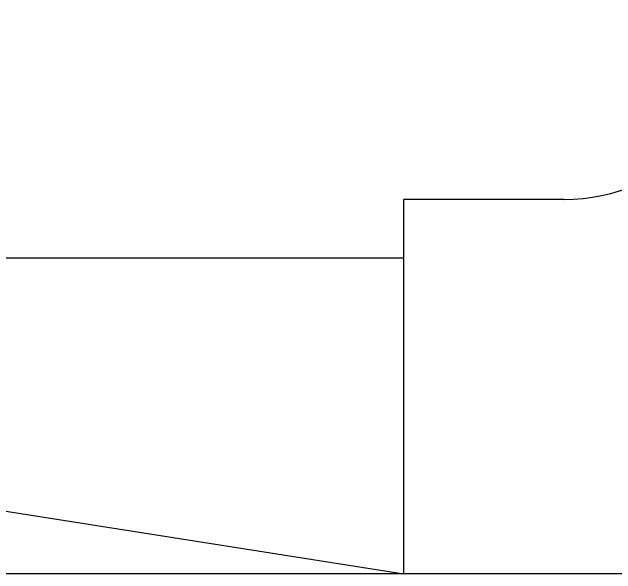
# Model space of a CAD drawing. Header units: millimetres. Extents: x 166 to 289, y 88 to 139.
# Drawn here: x 210.913 to 211.88, y 115.708 to 116.608 of the extents above; entities that cross this region are included whole.
import ezdxf

# ---------------------------------------------------------------- set-up
doc = ezdxf.new("R2010")
doc.units = ezdxf.units.MM
doc.header["$LTSCALE"] = 0.6
doc.layers.add('AR-ALV', color=5, linetype='Continuous')
doc.layers.add('Mobiliário', color=160, linetype='Continuous')

msp = doc.modelspace()

# ---------------------------------------------------------------- linework, layer by layer
at = {"layer": 'AR-ALV'}
msp.add_line((212.69656, 115.70805), (208.24656, 115.70805), dxfattribs=at)
at = {"layer": 'Mobiliário'}
for p, q in [((211.79656, 116.30805), (211.54049, 116.30805)), ((211.54049, 116.21411), (211.54049, 116.30805)), ((211.54049, 116.21411), (208.34049, 116.21411)), ((208.34049, 116.21411), (211.54049, 115.70805)), ((211.54049, 115.70805), (211.54049, 116.21411))]:
    msp.add_line(p, q, dxfattribs=at)
msp.add_arc((211.79656, 116.60805), 0.3, 270, 0, dxfattribs=at)

doc.saveas('drawing.dxf')
